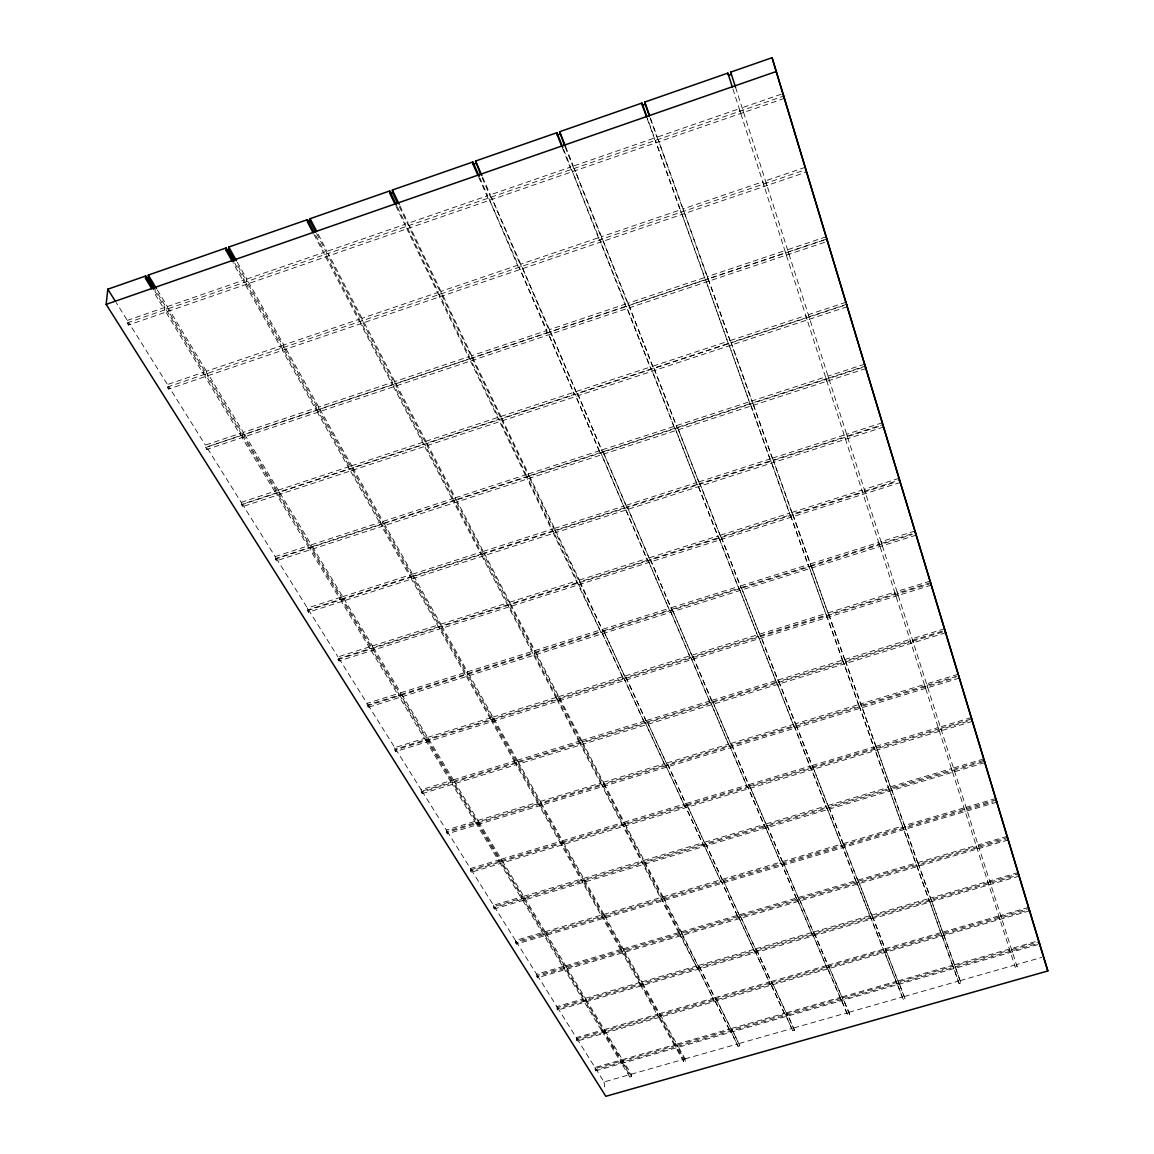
<?xml version="1.0" encoding="UTF-8"?>
<svg xmlns="http://www.w3.org/2000/svg" width="1154" height="1154" viewBox="0 0 1154 1154"><rect width="100%" height="100%" fill="white"/><g stroke="black" fill="none" stroke-linecap="round" stroke-linejoin="round"><path stroke-width="0.75" stroke-dasharray="5 3.75" d="M283.797 344.916L283.783 347.412L247.951 283.754L248.023 281.273L283.797 344.916L359.413 319.168L325.644 254.428L325.688 256.895L359.5 321.634L359.413 319.168M244.533 434.265L278.273 490.104L278.258 492.643L244.46 436.803L244.533 434.265L317.379 409.829L349.345 466.591L349.417 469.115L317.408 412.353L317.379 409.829M279.369 491.921L279.355 494.475L311.349 547.342L311.335 544.803L279.369 491.921L350.398 468.437L380.661 522.171L380.777 524.695L350.47 470.962L350.398 468.437M281.273 345.767L281.259 348.277L245.369 284.649L245.441 282.167L281.273 345.767L206.451 371.256L206.335 373.781L168.47 311.219L168.657 308.709L206.451 371.256M865.918 368.544L276.239 560.873L275.186 556.603L242.369 504.168L277.003 492.715L309.012 545.553L309.041 548.107L276.989 495.254L277.003 492.715M242.109 435.087L275.907 490.883L275.878 493.436L242.037 437.626L242.109 435.087L206.58 447.002L206.465 449.541L827.519 241.33M276.239 560.873L276.268 558.305L310.065 547.284L340.416 597.397L340.473 599.95L310.08 549.823L310.065 547.284M237.349 262.29L246.783 279.066L246.725 281.547L236.411 263.242M847.252 306.733L242.297 506.721L241.229 502.365L206.58 447.002M243.364 432.346L243.306 434.885L207.561 375.815L207.691 373.29L243.364 432.346L316.268 407.881L282.442 347.844L282.427 350.354L316.297 410.391L316.268 407.881M242.297 506.721L242.369 504.168M234.752 263.199L244.201 279.96L244.129 282.442L232.935 262.622M240.941 433.154L240.869 435.693L205.066 376.666L205.196 374.141L240.941 433.154L205.383 445.083L206.465 449.541M203.955 372.107L203.84 374.632L165.916 312.099L166.089 309.589L203.955 372.107L167.474 384.527L167.301 387.066L168.571 389.086L806.603 172.004M168.571 389.086L168.744 386.547L205.383 445.083M157.391 290.058L167.344 306.546L167.171 309.056L155.372 289.567M154.809 290.952L164.791 307.44L164.604 309.936L153.698 291.962M784.388 98.379L128.426 325.053L127.084 322.918L127.329 320.394L116.165 302.564M128.426 325.053L128.671 322.529L167.474 384.527M127.329 320.394L164.791 307.44M167.344 306.546L244.201 279.96M246.783 279.066L324.476 252.192L314.753 233.584M316.614 233.555L327.145 253.75L327.087 251.298L405.631 224.121L397.279 206.754M399.342 206.667L408.444 225.636L408.271 223.212L487.68 195.747L479.891 178.062M482.156 177.904L490.638 197.219L490.349 194.824L570.624 167.056L563.426 149.054M565.258 147.193L573.754 168.484L573.336 166.118L654.506 138.033L647.307 118.054M650.005 117.751L657.794 139.432L657.246 137.095L739.325 108.692L740.781 113.453M781.2 94.21L742.094 107.74L743.551 112.486M127.084 322.918L783.653 96.085M361.967 318.288L328.255 253.534L328.299 255.986L362.053 320.769L361.967 318.288L438.376 292.265L406.713 226.4L406.886 228.824L438.578 294.717L438.376 292.265M440.958 291.385L409.367 225.492L409.54 227.915L441.16 293.837L440.958 291.385L518.189 265.088L488.69 198.055L518.507 267.512L518.189 265.088M520.786 264.194L491.373 197.132L521.118 266.632L520.786 264.194L598.854 237.609L571.576 169.407L599.287 240.018L598.854 237.609M601.494 236.714L574.274 168.47L601.926 239.109L601.494 236.714L680.398 209.84L655.371 140.427L680.947 212.221L680.398 209.84M683.053 208.932L658.112 139.49L683.615 211.312L683.053 208.932L762.823 181.769L764.236 186.414M805.16 167.344L765.506 180.846L766.934 185.491M167.301 387.066L805.853 169.667M318.72 407.059L284.966 346.993L284.951 349.489L318.764 409.569L318.72 407.059L392.374 382.335L360.51 321.274L360.611 323.755L392.504 384.83L392.374 382.335M394.856 381.512L363.063 320.408L363.149 322.875L395 383.993L394.856 381.512L469.274 356.528L439.414 294.414L439.616 296.866L469.505 359.009L469.274 356.528M471.77 355.692L441.982 293.534L442.198 295.987L472.015 358.158L471.77 355.692L546.953 330.462L519.141 267.266L547.313 332.915L546.953 330.462M549.492 329.611L521.752 266.386L549.852 332.063L549.492 329.611L625.454 304.122L599.748 239.83L625.915 306.546L625.454 304.122M628.021 303.257L602.374 238.936L628.483 305.68L628.021 303.257L704.791 277.494L681.206 212.091L705.368 279.903L704.791 277.494M707.373 276.628L683.86 211.196L707.95 279.023L707.373 276.628L784.951 250.591L786.336 255.135M826.105 236.786L787.562 249.726L788.947 254.255M319.831 409.006L351.739 465.798L351.826 468.322L319.86 411.531L319.831 409.006L393.413 384.325L423.532 442.04L423.706 444.55L393.557 386.821L393.413 384.325M395.894 383.503L425.941 441.246L426.129 443.742L396.038 385.984L395.894 383.503L470.241 358.562L498.456 417.243L498.73 419.739L470.486 361.029L470.241 358.562M472.751 357.711L500.894 416.435L501.168 418.931L472.996 360.192L472.751 357.711L547.861 332.525L574.504 394.668L547.861 332.525M550.4 331.674L576.986 393.86L550.4 331.674L626.305 306.214L651.058 369.352L626.305 306.214M628.858 305.348L653.553 368.53L628.858 305.348L705.556 279.629L728.39 343.777L705.556 279.629M708.138 278.763L730.915 342.94L708.138 278.763L785.643 252.769M788.254 251.889L826.769 238.965M205.268 447.637L825.182 239.715M241.229 502.365L275.907 490.883M278.273 490.104L349.345 466.591M351.739 465.798L423.532 442.04M425.941 441.246L498.456 417.243M500.894 416.435L574.129 392.216M576.596 391.394L650.582 366.914M653.077 366.092L727.813 341.353M730.323 340.531L805.824 315.547L807.18 319.99M845.882 302.29L808.363 314.696L809.733 319.139M352.778 467.644L382.998 521.406L383.114 523.93L352.864 470.168L352.778 467.644L424.513 443.929L453.017 498.542L453.219 501.067L424.686 446.425L424.513 443.929M426.922 443.122L455.368 497.778L455.585 500.288L427.11 445.632L426.922 443.122L499.365 419.162L526.065 474.698L526.368 477.193L499.653 421.643L499.365 419.162M501.817 418.354L528.445 473.919L528.748 476.414L502.091 420.835L501.817 418.354L574.981 394.149L600.239 453.089L574.981 394.149M577.447 393.341L602.648 452.31L577.447 393.341L651.375 368.891L674.83 428.754L651.375 368.891M653.856 368.068L677.268 427.961L653.856 368.068L728.535 343.373L750.172 404.174L728.535 343.373M752.624 403.366L731.045 342.536L806.487 317.595M809.026 316.744L846.502 304.353M241.172 504.918L843.228 305.81M275.186 556.603L309.012 545.553M311.335 544.803L380.661 522.171M382.998 521.406L453.017 498.542M455.368 497.778L526.065 474.698M528.445 473.919L599.835 450.623M602.244 449.829L674.34 426.302M676.763 425.509L749.566 401.736M731.045 342.536L752.019 400.928L825.557 376.925L826.884 381.282M864.562 364.202L828.038 376.117L829.365 380.474M312.373 546.52L342.68 596.676L342.738 599.214L312.402 549.073L312.373 546.52L381.657 523.916L410.362 574.865L410.507 577.389L381.772 526.455L381.657 523.916M383.993 523.151L412.642 574.129L412.786 576.654L384.109 525.69L383.993 523.151L453.94 500.331L480.958 552.117L481.189 554.627L454.142 502.841L453.94 500.331M456.292 499.567L483.266 551.367L483.497 553.877L456.508 502.077L456.292 499.567L526.931 476.515L552.232 529.138L552.564 531.633L527.234 479.011L526.931 476.515M529.311 475.736L554.555 528.388L554.886 530.883L529.628 478.232L529.311 475.736L600.643 452.455L624.602 508.438L600.643 452.455M603.052 451.676L626.954 507.673L603.052 451.676L675.076 428.163L697.348 484.997L675.076 428.163M677.513 427.384L699.713 484.233L677.513 427.384L750.259 403.64L770.8 461.34L750.259 403.64M826.177 378.858L752.711 402.833L773.194 460.576L752.019 400.928M828.659 378.05L865.154 366.15M275.171 559.156L861.995 367.679M883.56 427.052L308.435 612.226L307.411 610.596L307.397 608.043L340.416 597.397M342.68 596.676L410.362 574.865M412.642 574.129L480.958 552.117M483.266 551.367L552.232 529.138M554.555 528.388L624.184 505.957M626.535 505.192L696.828 482.545M699.194 481.781L770.18 458.903M772.574 458.138L844.238 435.044L845.536 439.299M882.247 422.797L846.647 434.265L847.959 438.52M308.435 612.226L308.406 609.673L341.411 599.041L370.246 646.644L370.333 649.183L341.469 601.58L341.411 599.041M343.661 598.306L372.453 645.937L372.54 648.476L343.733 600.859L343.661 598.306L411.3 576.524L438.549 624.891L438.722 627.43L411.444 579.063L411.3 576.524M413.579 575.788L440.77 624.184L440.958 626.709L413.723 578.327L413.579 575.788L481.838 553.805L507.486 602.951L507.746 605.461L482.083 556.315L481.838 553.805M484.146 553.054L509.736 602.229L509.996 604.754L484.377 555.579L484.146 553.054L553.054 530.854L577.058 580.808L577.418 583.304L553.386 533.35L553.054 530.854M555.377 530.119L579.337 580.087L579.683 582.582L555.709 532.614L555.377 530.119L624.949 507.702L647.726 560.931L624.949 507.702M627.3 506.938L650.019 560.209L627.3 506.938L697.535 484.319L718.697 538.355L697.535 484.319M699.901 483.555L721.019 537.62L699.901 483.555L770.829 460.706L790.346 515.564L770.829 460.706M773.223 459.941L792.683 514.814L773.223 459.941L844.829 436.876M847.238 436.097L882.796 424.643M307.411 610.596L881.31 425.754M900.293 482.502L339.002 660.997L338.035 659.453L337.978 656.9L370.246 646.644M372.453 645.937L438.549 624.891M440.77 624.184L507.486 602.951M509.736 602.229L577.058 580.808M579.337 580.087L647.293 558.449M649.572 557.728L718.177 535.889M720.485 535.153L789.725 513.112M792.048 512.376L861.951 490.118L863.221 494.287M899.009 478.333L864.303 489.368L865.572 493.537M339.002 660.997L338.944 658.444L371.184 648.187L398.592 693.453L398.721 695.992L371.271 650.741L371.184 648.187M373.391 647.495L400.755 692.775L400.885 695.314L373.478 650.034L373.391 647.495L439.443 626.478L465.351 672.465L465.552 674.975L439.616 629.002L439.443 626.478M441.665 625.771L467.529 671.772L467.731 674.297L441.838 628.295L441.665 625.771L508.323 604.552L532.701 651.274L532.989 653.784L508.582 607.076L508.323 604.552M510.573 603.845L534.893 650.582L535.182 653.092L510.833 606.355L510.573 603.845L577.851 582.438L601.032 632.392L578.197 584.934L577.851 582.438M580.116 581.717L603.253 631.7L580.462 584.212L580.116 581.717L648.014 560.108L669.695 610.798L648.014 560.108M650.308 559.387L671.931 610.105L650.308 559.387L718.841 537.576L738.978 589.016L718.841 537.576M721.149 536.841L741.243 588.309L721.149 536.841L790.331 514.828L808.911 567.032L790.331 514.828M792.668 514.078L811.19 566.326L792.668 514.078L862.5 491.864M864.865 491.114L899.529 480.078M338.035 659.453L896.456 481.795M916.175 535.139L368.083 707.388L367.16 705.916L367.073 703.377L398.592 693.453M400.755 692.775L465.351 672.465M467.529 671.772L532.701 651.274M534.893 650.582L600.657 629.896M602.878 629.204L669.233 608.331M671.469 607.624L738.445 586.549M740.695 585.843L808.276 564.594M810.555 563.873L878.757 542.423L880.012 546.506M914.906 531.042L881.05 541.688L882.305 545.784M368.083 707.388L367.982 704.849L399.5 694.939L425.595 738.026L425.754 740.551L399.616 697.478L399.5 694.939M401.65 694.261L427.701 737.377L427.86 739.902L401.78 696.8L401.65 694.261L466.202 673.965L490.854 717.73L491.085 720.255L466.404 676.489L466.202 673.965M468.365 673.272L492.989 717.067L493.22 719.591L468.582 675.797L468.365 673.272L533.494 652.803L556.69 697.261L557.007 699.757L533.783 655.313L533.494 652.803M535.687 652.111L558.839 696.598L559.156 699.093L535.975 654.621L535.687 652.111L601.407 631.454L623.492 679.086L601.407 631.454M603.614 630.748L625.67 678.422L603.614 630.748L669.926 609.903L690.582 658.242L669.926 609.903M672.162 609.197L692.775 657.564L672.162 609.197L739.079 588.151L758.265 637.196L739.079 588.151M741.33 587.444L760.472 636.518L741.33 587.444L808.867 566.21L843.358 662.555L826.48 615.082L760.529 635.58L778.777 682.418L760.529 635.58M811.132 565.503L828.774 615.284L811.132 565.503L879.29 544.068M881.584 543.346L915.41 532.715M367.16 705.916L912.295 534.533M367.982 704.849L394.769 747.619L425.595 738.026M427.701 737.377L490.854 717.73M492.989 717.067L556.69 697.261M558.839 696.598L623.102 676.605M625.266 675.927L690.106 655.76M692.299 655.083L757.716 634.743M759.923 634.051L825.918 613.524M828.139 612.832L894.739 592.132L895.966 596.128M930.037 581.154L896.975 591.425L897.697 593.863M931.278 585.15L395.764 751.557L395.634 749.018L426.446 739.44L451.329 780.522L451.517 783.032L426.605 741.964L426.446 739.44M428.552 738.791L453.392 779.888L453.58 782.398L428.711 741.315L428.552 738.791L491.662 719.173L515.174 760.875L515.42 763.385L491.892 721.683L491.662 719.173M493.797 718.509L517.252 760.241L517.511 762.751L494.027 721.019L493.797 718.509L557.454 698.718L579.553 741.07L579.885 743.565L557.757 701.214L557.454 698.718M559.589 698.04L581.659 740.435L581.977 742.916L559.906 700.55L559.589 698.04L623.824 678.076L644.898 723.572L623.824 678.076M625.987 677.412L647.019 722.923L625.987 677.412L690.77 657.261L710.475 703.421L690.77 657.261M692.948 656.583L712.609 702.757L692.948 656.583L758.322 636.258L776.628 683.081L758.322 636.258M828.702 614.39L845.521 661.891L828.702 614.39L895.244 593.704M930.513 582.727L897.48 592.997L898.201 595.435M394.769 747.619L394.884 750.158L929.143 584.083M395.634 749.018L421.167 789.798L451.329 780.522M453.392 779.888L515.174 760.875M517.252 760.241L579.553 741.07M581.659 740.435L644.495 721.091M646.615 720.442L709.998 700.94M712.133 700.29L776.065 680.615M778.214 679.966L842.708 660.117M844.887 659.453L909.943 639.431L911.155 643.355M944.419 628.829L912.136 638.768L913.333 642.691M945.645 632.767L422.148 793.649L422.003 791.139L452.152 781.864L475.895 821.057L476.097 823.567L452.325 784.374L452.152 781.864M454.214 781.229L477.915 820.451L478.117 822.946L454.387 783.739L454.214 781.229L515.939 762.246L538.37 802.044L538.629 804.54L516.199 764.756L515.939 762.246M518.016 761.611L540.404 801.424L540.678 803.92L518.276 764.107L518.016 761.611L580.274 742.455L601.364 782.874L601.71 785.355L580.606 744.95L580.274 742.455M582.381 741.82L603.412 782.239L603.758 784.72L582.698 744.301L582.381 741.82L645.173 722.505L665.31 765.996L645.173 722.505M647.279 721.856L667.373 765.376L647.279 721.856L710.619 702.382L729.443 746.494L710.619 702.382M712.754 701.719L731.535 745.845L712.754 701.719L776.642 682.072L794.125 726.804L776.642 682.072M796.231 726.169L778.806 681.408L843.242 661.588L859.369 706.955L843.242 661.588M861.49 706.32L845.42 660.925L910.434 640.932M912.612 640.254L944.881 630.344M421.167 789.798L421.311 792.322L943.482 631.772M422.003 791.139L446.367 830.058L475.895 821.057M477.915 820.451L538.37 802.044M540.404 801.424L601.364 782.874M603.412 782.239L664.892 763.53M666.954 762.895L728.953 744.027M731.045 743.392L793.563 724.366M778.806 681.408L795.669 723.717L858.72 704.531M845.42 660.925L860.841 703.882L924.441 684.524L925.623 688.375M958.137 674.268L926.575 683.875L927.758 687.712M959.335 678.119L447.334 833.837L447.161 831.327L476.674 822.34L499.35 859.802L499.567 862.283L476.876 824.85L476.674 822.34M478.679 821.735L501.326 859.196L501.557 861.692L478.896 824.23L478.679 821.735L539.106 803.343L560.512 841.367L560.815 843.848L539.365 805.838L539.106 803.343M541.139 802.737L562.503 840.761L562.806 843.242L541.414 805.218L541.139 802.737L602.056 784.186L622.179 822.773L622.54 825.254L602.402 786.667L602.056 784.186M604.105 783.566L624.199 822.167L624.559 824.648L604.451 786.047L604.105 783.566L665.541 764.871L684.784 806.502L665.541 764.871M667.603 764.236L686.818 805.896L667.603 764.236L729.559 745.397L747.547 787.605L729.559 745.397M731.636 744.763L749.595 786.985L731.636 744.763L794.111 725.751L810.829 768.535L794.111 725.751M859.225 705.931L874.645 749.321L859.225 705.931L796.217 725.101L812.892 767.915L795.669 723.717M924.902 685.952L861.346 705.282L876.723 748.701L860.841 703.882M927.037 685.288L958.57 675.696M446.367 830.058L446.54 832.553L955.57 677.686M447.161 831.327L470.443 868.515L499.35 859.802M501.326 859.196L560.512 841.367M562.503 840.761L622.179 822.773M624.199 822.167L684.365 804.035M686.385 803.429L747.056 785.153M749.09 784.532L810.267 766.097M812.315 765.477L873.996 746.898M876.074 746.263L938.26 727.525L939.428 731.304M971.206 717.6L940.351 726.89L941.52 730.67M972.389 721.38L471.395 872.222L471.207 869.727L500.1 861.028L521.781 896.831L522.026 899.312L500.317 863.509L500.1 861.028M502.062 860.422L523.714 896.254L523.959 898.735L502.293 862.918L502.062 860.422L561.219 842.608L581.703 878.959L582.005 881.425L561.508 845.089L561.219 842.608M563.21 842.002L583.65 878.367L583.953 880.834L563.498 844.483L563.21 842.002L622.843 824.043L642.086 860.927L642.461 863.38L623.203 826.509L622.843 824.043M624.848 823.437L644.062 860.336L644.437 862.803L625.208 825.903L624.848 823.437L684.986 805.319L703.406 845.204L684.986 805.319M687.005 804.713L705.397 844.613L687.005 804.713L747.619 786.451L764.857 826.884L747.619 786.451M749.667 785.845L766.847 826.278L749.667 785.845L810.786 767.424L826.783 808.406L810.786 767.424M812.849 766.804L828.803 807.8L812.849 766.804L874.487 748.239L903.178 828.471M876.55 747.619L891.263 789.177L876.55 747.619L938.707 728.895M940.798 728.261L971.625 718.971M470.443 868.515L470.63 870.996L968.538 721.048M471.207 869.727L493.465 905.284L521.781 896.831M523.714 896.254L581.703 878.959M583.65 878.367L642.086 860.927M644.062 860.336L702.974 842.766M704.95 842.175L764.337 824.446M766.343 823.855L826.206 805.982M828.226 805.377L888.58 787.36M890.614 786.754L951.473 768.607L952.598 772.3M983.698 758.986L953.521 767.987L954.646 771.694M984.852 762.693L494.402 908.934L494.186 906.453L522.502 898.014L543.26 932.288L543.52 934.74L522.733 900.481L522.502 898.014M524.435 897.437L545.15 931.725L545.409 934.177L524.681 899.904L524.435 897.437L582.366 880.141L601.97 914.934L602.287 917.372L582.683 882.608L582.366 880.141M584.313 879.564L603.874 914.357L604.206 916.81L584.631 882.031L584.313 879.564L642.72 862.139L661.141 897.437L661.53 899.875L643.095 864.591L642.72 862.139M644.682 861.548L663.074 896.86L663.449 899.312L645.057 864.014L644.682 861.548L703.565 843.992L721.221 882.233L703.565 843.992M705.541 843.401L723.169 881.656L705.541 843.401L764.886 825.687L781.402 864.461L764.886 825.687M766.891 825.096L783.364 863.87L766.891 825.096L826.711 807.252L842.045 846.531L826.711 807.252M828.731 806.646L844.021 845.954L828.731 806.646L889.042 788.644L916.536 865.5M905.169 827.88L891.076 788.038L951.891 769.906M953.94 769.285L984.102 760.298M493.465 905.284L493.667 907.765L982.775 761.885M494.186 906.453L515.506 940.496L543.26 932.288M545.15 931.725L601.97 914.934M603.874 914.357L661.141 897.437M663.074 896.86L720.774 879.81M722.721 879.233L780.883 862.038M782.845 861.447L841.468 844.122M843.444 843.531L902.529 826.062M891.076 788.038L904.52 825.471L964.095 807.872L965.206 811.507M995.642 798.539L966.1 807.281L967.211 810.916M996.767 802.189L516.429 944.073L516.199 941.606L543.938 933.413L563.83 966.259L564.104 968.696L544.198 935.865L543.938 933.413M545.842 932.85L565.691 965.71L565.965 968.148L546.102 935.303L545.842 932.85L602.619 916.074L621.386 949.396L621.717 951.819L602.936 918.526L602.619 916.074M604.523 915.511L623.261 948.848L623.593 951.271L604.84 917.949L604.523 915.511L661.747 898.591L679.389 932.403L679.778 934.827L662.122 901.029L661.747 898.591M663.665 898.028L681.278 931.841L681.668 934.264L664.055 900.466L663.665 898.028L721.337 880.978L738.286 917.69L721.337 880.978M723.284 880.401L740.19 917.141L723.284 880.401L781.402 863.221L797.241 900.423L781.402 863.221M783.364 862.644L799.159 899.86L783.364 862.644L841.958 845.334L856.657 883.026L841.958 845.334M843.92 844.742L858.59 882.464L843.92 844.742L902.976 827.288L929.331 900.971L916.305 864.274L858.475 881.223L872.554 917.444L858.475 881.223M964.484 809.113L904.967 826.711L918.483 864.923L904.52 825.471M966.489 808.521L996.017 799.794M515.506 940.496L515.737 942.962L993.104 801.9M516.199 941.606L536.624 974.221L563.83 966.259M565.691 965.71L621.386 949.396M623.261 948.848L679.389 932.403M681.278 931.841L737.824 915.281M739.728 914.718L796.722 898.014M798.64 897.451L856.066 880.632M857.999 880.069L915.887 863.105M917.834 862.528L976.169 845.449L977.265 849.012M1007.067 836.39L978.13 844.872L979.227 848.435M1008.163 839.968L537.533 977.741L537.288 975.303L564.479 967.326L583.563 998.83L583.852 1001.254L564.753 969.778L564.479 967.326M566.34 966.792L585.381 998.297L585.669 1000.72L566.614 969.23L566.34 966.792L622.006 950.492L640.008 982.429L640.355 984.852L622.338 952.915L622.006 950.492M623.881 949.93L641.84 981.895L642.187 984.319L624.213 952.367L623.881 949.93L679.966 933.514L697.276 968.321L680.355 935.937L679.966 933.514M681.855 932.951L699.136 967.788L682.245 935.375L681.855 932.951L738.372 916.406L754.629 951.675L738.372 916.406M740.262 915.843L756.505 951.141L740.262 915.843L797.226 899.168L812.416 934.899L797.226 899.168M799.145 898.605L814.306 934.351L799.145 898.605L856.542 881.786L884.079 951.531M931.235 900.409L918.252 863.711L976.558 846.632M978.52 846.055L1007.428 837.588M536.624 974.221L536.87 976.673L1006.1 839.261M537.288 975.303L556.877 1006.576L583.563 998.83M585.381 998.297L640.008 982.429M641.84 981.895L696.872 965.912M698.718 965.379L754.168 949.28M756.029 948.732L811.897 932.504M813.772 931.956L870.073 915.612M871.962 915.064L928.681 898.591M918.252 863.711L930.586 898.028L987.737 881.44L988.819 884.945M1018.001 872.64L989.67 880.877L990.738 884.382M1019.097 876.16L557.771 1010.038L557.512 1007.601L584.184 999.869L602.503 1030.089L602.806 1032.498L584.472 1002.292L584.184 999.869M586.016 999.335L604.292 1029.57L604.595 1031.979L586.304 1001.759L586.016 999.335L640.6 983.482L657.867 1014.15L658.227 1016.544L640.946 985.905L640.6 983.482M642.432 982.948L659.67 1013.63L660.03 1016.025L642.778 985.372L642.432 982.948L697.434 966.98L714.066 1000.475L697.434 966.98M699.281 966.446L715.884 999.941L699.281 966.446L754.687 950.348L770.309 984.275L754.687 950.348M756.548 949.814L772.141 983.756L756.548 949.814L812.373 933.6L826.985 967.961L812.373 933.6M814.262 933.052L828.832 967.441L814.262 933.052L870.505 916.723L896.961 983.713M872.41 916.175L885.926 950.997L872.41 916.175L929.085 899.716L941.592 934.971L929.085 899.716M988.112 882.579L930.989 899.168L955.195 967.095M990.031 882.017L1018.347 873.794M556.877 1006.576L557.137 1009.014L1017.078 875.497M557.512 1007.601L576.308 1037.634L602.503 1030.089M604.292 1029.57L657.867 1014.15M659.67 1013.63L713.648 998.08M715.466 997.561L769.848 981.895M771.68 981.362L826.452 965.595M828.298 965.061L883.488 949.165M885.349 948.631L940.943 932.62M942.818 932.071L998.83 915.944L999.898 919.392M1028.488 907.405L1000.72 915.396L1001.773 918.844M1029.556 910.852L577.202 1041.023L576.928 1038.614L603.095 1031.085L620.693 1060.122L620.996 1062.517L603.398 1033.494L603.095 1031.085M604.884 1030.565L622.439 1059.617L622.756 1062.012L605.186 1032.974L604.884 1030.565L658.444 1015.145L675.032 1044.601L675.393 1046.981L658.79 1017.554L658.444 1015.145M660.247 1014.626L676.807 1044.096L677.167 1046.476L660.593 1017.035L660.247 1014.626L714.182 999.104L730.193 1031.33L714.182 999.104M715.999 998.571L731.968 1030.825L715.999 998.571L770.338 982.934L785.369 1015.578L770.338 982.934M772.17 982.4L787.172 1015.058L772.17 982.4L826.913 966.634L847.743 1015.116L849.546 1014.597L849.012 1012.246L842.68 997.835L896.773 982.386L903.207 999.335L905.01 998.83L898.605 981.866L953.089 966.302L959.075 983.453L960.893 982.934L954.921 965.783L1009.822 950.103M828.76 966.114L842.766 999.191L828.76 966.114L883.906 950.232L903.207 999.335M885.767 949.699L898.778 983.194L885.767 949.699L941.332 933.701L953.363 967.615L941.332 933.701M999.191 917.041L943.207 933.153L960.893 982.934M1001.066 916.492L1028.82 908.501M576.308 1037.634L576.582 1040.043L1027.594 910.217M576.928 1038.614L594.988 1067.464L620.693 1060.122M622.439 1059.617L675.032 1044.601M676.807 1044.096L729.761 1028.964M731.549 1028.445L784.893 1013.212M786.696 1012.693L840.429 997.344M842.232 996.825L896.369 981.362M898.187 980.842L952.714 965.263M954.546 964.744L1009.476 949.05L1010.515 952.439M1035.152 941.722L1011.322 948.53L1012.361 951.92M1037.908 944.621L595.868 1070.797L595.579 1068.416L621.27 1061.074L629.521 1074.706L629.839 1077.086L631.584 1076.581L631.267 1074.215L623.016 1060.569L675.58 1045.567L683.356 1059.386L683.731 1061.752L685.49 1061.262L685.115 1058.882L677.34 1045.062L730.28 1029.945L738.012 1046.317L739.786 1045.812L732.054 1029.44L785.384 1014.207L792.683 1030.767L794.457 1030.262L787.172 1013.688L840.877 998.354L847.743 1015.116M1011.669 949.583L1038.874 941.808M594.988 1067.464L595.276 1069.859L1037.576 943.568M595.579 1068.416L604.047 1081.947L629.521 1074.706M631.267 1074.215L683.356 1059.386M685.115 1058.882L737.594 1043.952M739.353 1043.447L792.207 1028.416M793.981 1027.911L847.209 1012.765M849.012 1012.246L902.616 996.998M904.419 996.479L958.426 981.116M960.243 980.597L1014.64 965.119L1015.347 967.456L1017.179 966.922L1016.472 964.6L1041.745 957.402M276.268 558.305L307.397 608.043M308.406 609.673L337.978 656.9M338.944 658.444L367.073 703.377M394.884 750.158L395.764 751.557M421.311 792.322L422.148 793.649M446.54 832.553L447.334 833.837M470.63 870.996L471.395 872.222M493.667 907.765L494.402 908.934M515.737 942.962L516.429 944.073M536.87 976.673L537.533 977.741M557.137 1009.014L557.771 1010.038M576.582 1040.043L577.202 1041.023M595.276 1069.859L595.868 1070.797M631.584 1076.581L623.333 1062.964L623.016 1060.569M629.839 1077.086L621.573 1063.469L621.27 1061.074M683.731 1061.752L675.941 1047.947L675.58 1045.567M685.49 1061.262L677.715 1047.443L677.34 1045.062M739.786 1045.812L732.054 1029.44M313.975 234.478L324.519 254.659L324.476 252.192M738.012 1046.317L730.28 1029.945M318.201 234.219L327.087 251.298M399.948 205.83L408.271 223.212M794.457 1030.262L787.172 1013.688M395.909 206.018L405.79 226.559L405.631 224.121M792.683 1030.767L785.384 1014.207M849.546 1014.597L842.68 997.835M478.751 177.24L487.954 198.142L487.68 195.747M840.963 999.71L826.913 966.634M482.588 177.125L490.349 194.824M562.517 148.145L571.042 169.422L570.624 167.056M870.65 917.993L856.542 881.786M565.503 146.471L573.336 166.118M905.01 998.83L898.605 981.866M647.235 118.718L655.054 140.37L654.506 138.033M826.552 615.976L808.867 566.21M889.229 789.783L874.487 748.239M959.075 983.453L953.089 966.302M650.668 118.761L657.246 137.095M943.467 934.437L930.586 898.028M732.905 88.959L1015.347 967.456M735.574 87.387L1017.179 966.922M604.047 1081.947L605.028 1089.924"/><path stroke-width="1.5" d="M234.695 260.184L228.68 249.509L228.78 247.043L307.469 219.621L313.946 232.026M232.084 261.092L226.054 250.418L226.155 247.951L148.332 275.07L148.116 277.566L154.463 288.067M151.881 288.962L145.519 278.475L145.736 275.979L107.798 289.207L106.168 304.367L605.821 1096.3L1047.832 970.961L772.069 57.7L730.698 72.125L731.362 74.404L728.549 75.385L727.885 73.091L644.682 102.1L649.399 116.092M315.807 231.997L310.152 221.135L310.123 218.683L389.691 190.958L396.514 205.181M397.827 203.508L392.519 192.444L392.374 190.021L472.823 161.993L479.184 176.461M480.742 174.687L475.535 161.041L556.892 132.696L562.777 147.423M564.609 145.548L559.632 131.729L641.898 103.067L646.702 116.381M145.519 278.475L148.116 277.566M226.054 250.418L228.68 249.509M313.167 232.92L307.498 222.058L310.152 221.135M395.144 204.431L389.821 193.382L392.519 192.444M478.044 175.624L473.082 164.373L475.809 163.421M561.868 146.5L557.281 135.047L560.022 134.08M646.629 117.044L642.432 105.389L645.201 104.423M106.168 304.367L776.469 71.433M107.798 289.207L115.241 301.079M148.332 275.07L156.482 288.558M145.736 275.979L153.9 289.466M228.78 247.043L236.498 260.761M226.155 247.951L233.887 261.669M310.123 218.683L316.585 231.103M392.374 190.021L399.183 204.244M475.535 161.041L481.882 175.523M559.632 131.729L565.503 146.471M644.682 102.1L649.471 115.429M727.885 73.091L732.357 87.257M784.388 98.379L772.069 57.7M730.698 72.125L735.574 87.387M827.519 241.33L783.638 95.912M847.252 306.733L846.502 304.353L865.327 366.597M865.918 368.544L865.154 366.15L883.012 425.206M900.293 482.502L882.796 424.643M916.175 535.139L899.529 480.078M931.278 585.15L915.41 532.715M945.645 632.767L930.513 582.727M959.335 678.119L958.57 675.696L971.971 720.009M984.852 762.693L971.625 718.971M996.767 802.189L984.102 760.298M1008.163 839.968L996.017 799.794M1019.097 876.16L1007.428 837.588M1029.556 910.852L1018.347 873.794M1039.61 944.145L1028.82 908.501M1047.832 970.961L1038.874 941.808M826.769 238.965L845.882 302.29M944.881 630.344L958.137 674.268M641.898 103.067L642.432 105.389M556.892 132.696L557.281 135.047M472.823 161.993L473.082 164.373M389.691 190.958L389.821 193.382M307.469 219.621L307.498 222.058"/></g></svg>
